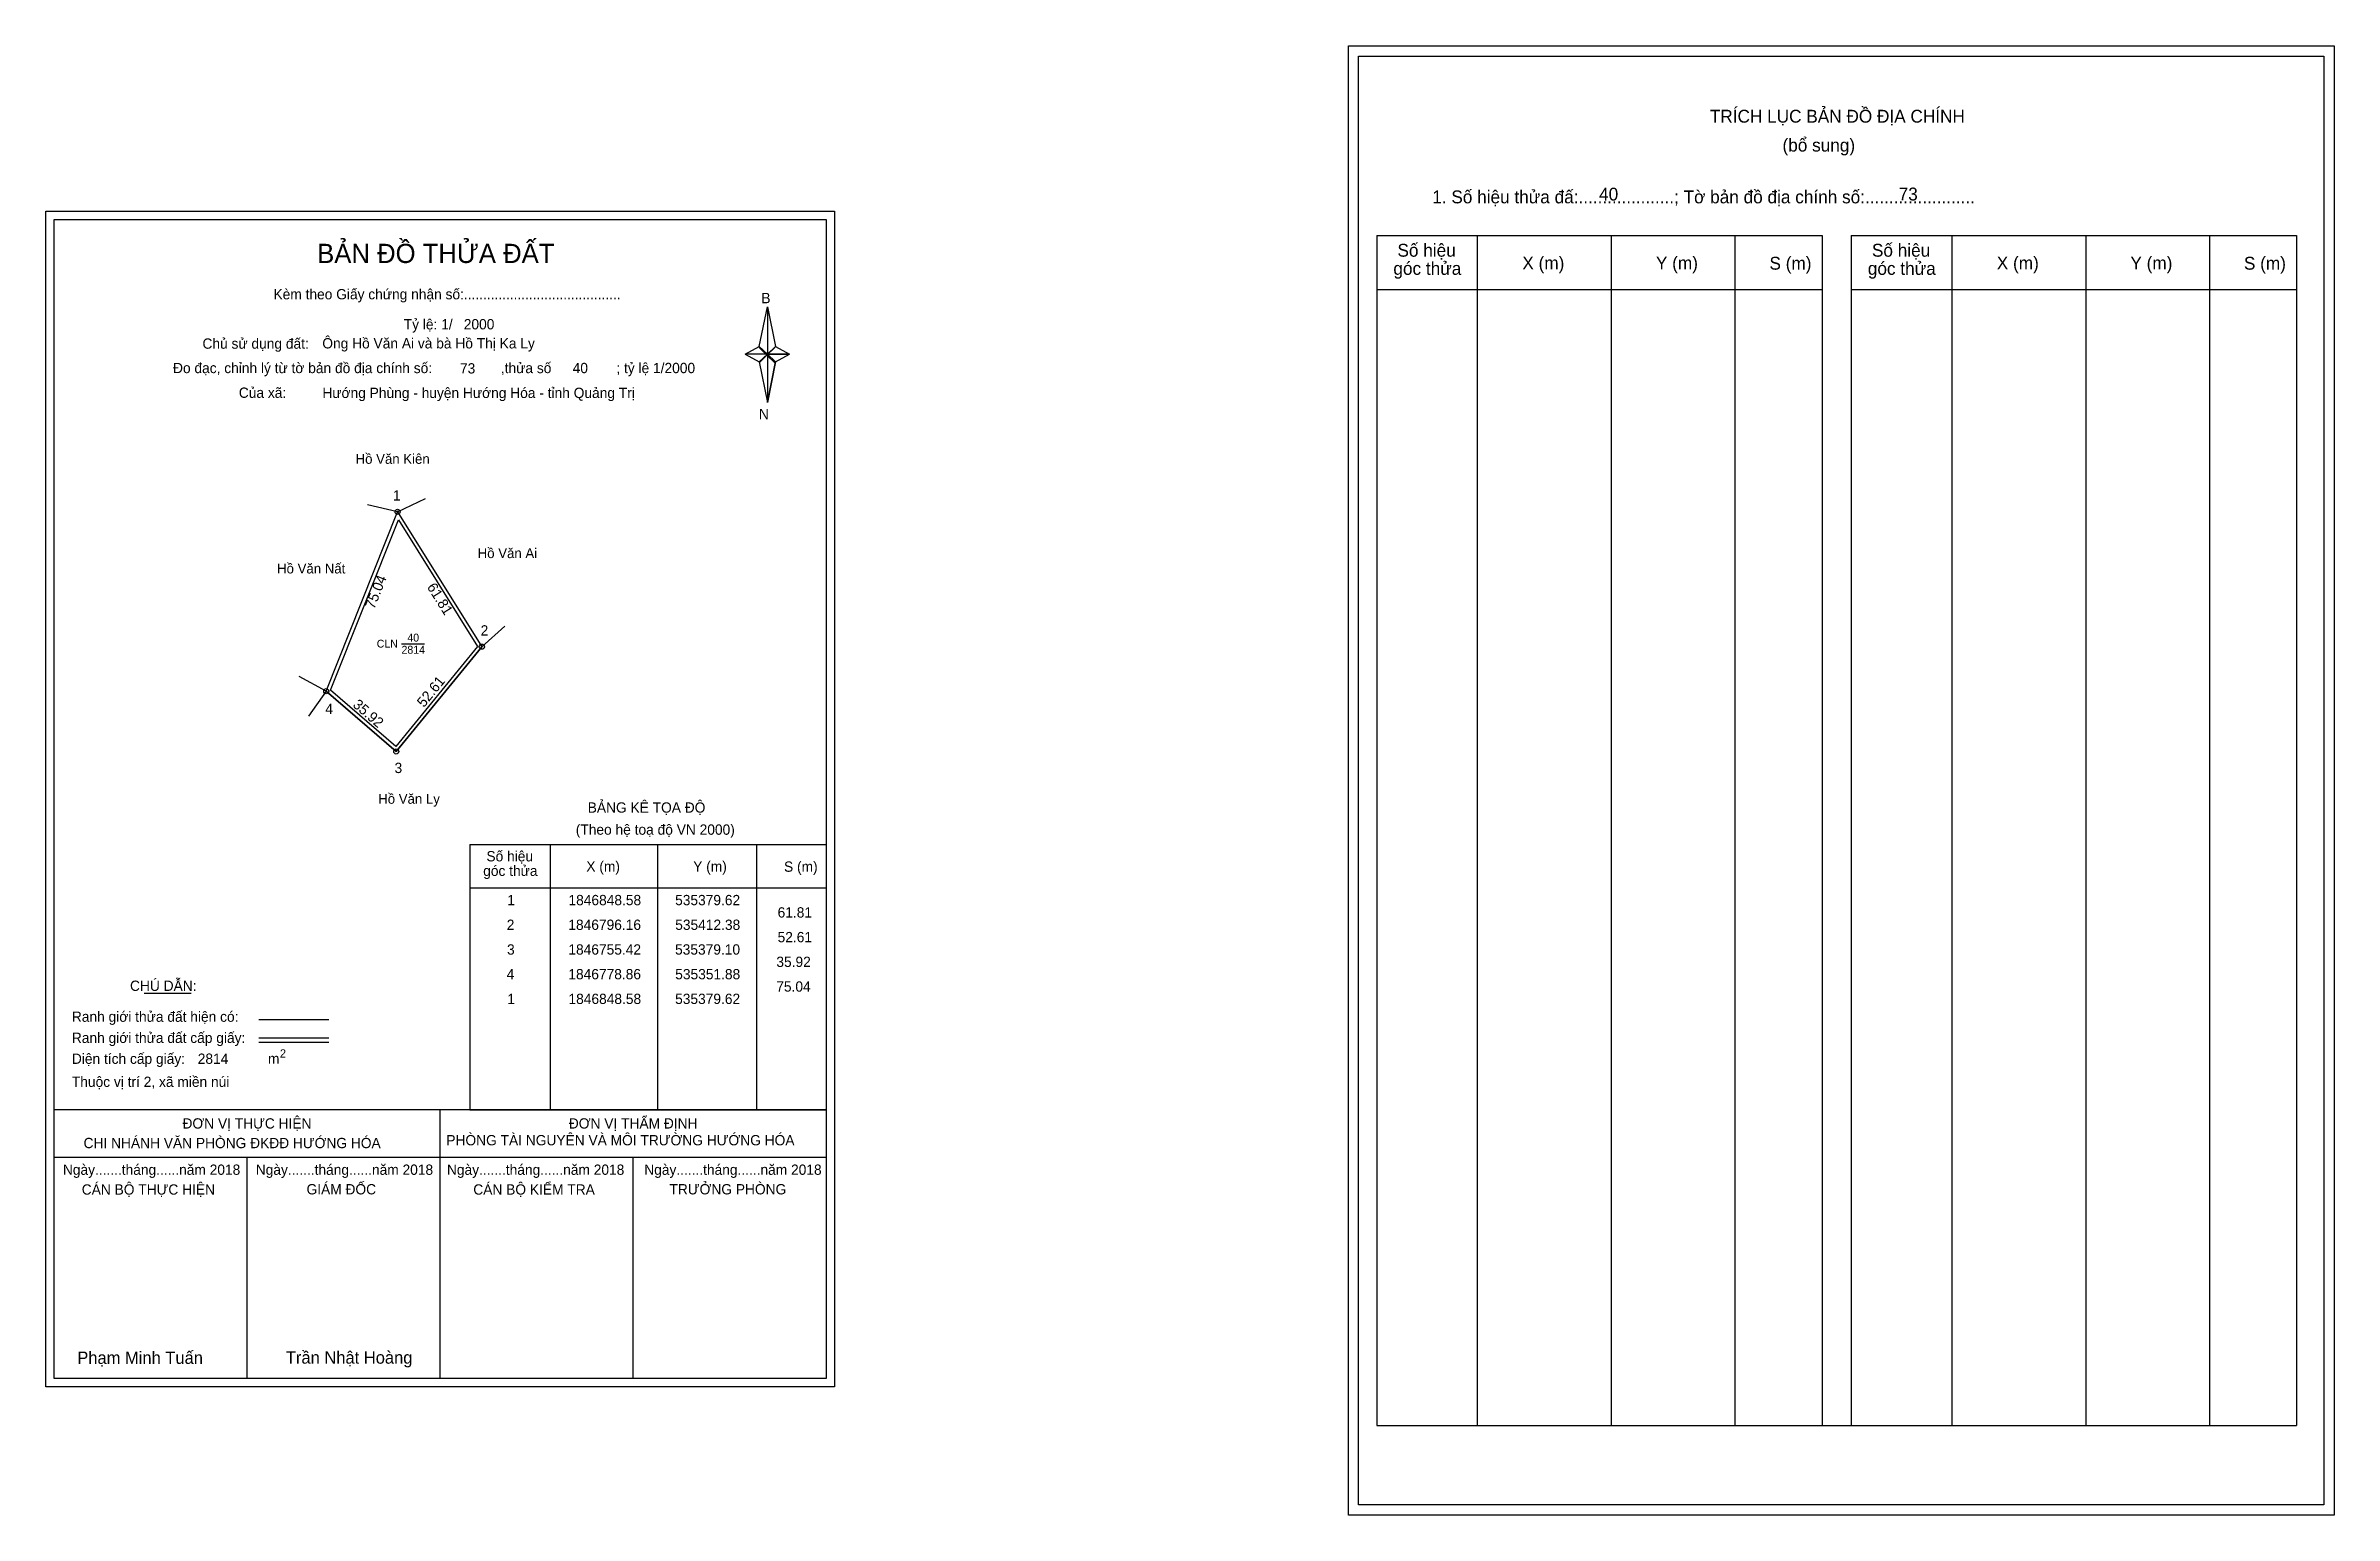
# Model space of a CAD drawing. Extents: x 535243 to 536133, y 1846459 to 1847030.
import ezdxf

# ---------------------------------------------------------------- set-up
doc = ezdxf.new("R2010")
doc.units = 0
for name, color, linetype in [('Level 1', 7, 'Continuous'), ('Level 10', 7, 'Continuous'), ('Level 11', 7, 'Continuous'), ('Level 13', 7, 'Continuous'), ('Level 27', 7, 'Continuous'), ('Level 3', 7, 'Continuous'), ('Level 49', 7, 'Continuous'), ('Level 53', 7, 'Continuous'), ('Level 55', 7, 'Continuous'), ('Level 6', 7, 'Continuous'), ('Level 60', 7, 'Continuous'), ('Level 63', 7, 'Continuous'), ('Level 9', 7, 'Continuous')]:
    doc.layers.add(name, color=color, linetype=linetype)

msp = doc.modelspace()

# ---------------------------------------------------------------- linework, layer by layer
at = {"layer": 'Level 1'}
for p, q in [((535753.37, 1847025.73), (535753.37, 1847025.73)), ((535245.99, 1846962.25), (535245.99, 1846962.25)), ((535760.43, 1846956.02), (535933.64, 1846956.02)), ((535799.61, 1846493.49), (535799.61, 1846956.02)), ((535851.76, 1846493.49), (535851.76, 1846956.02)), ((535899.7, 1846956.02), (535899.7, 1846493.49)), ((535933.64, 1846956.02), (535933.64, 1846493.49)), ((535944.95, 1846956.02), (536118.15, 1846956.02)), ((535984.13, 1846493.49), (535984.13, 1846956.02)), ((536036.27, 1846493.49), (536036.27, 1846956.02)), ((536084.22, 1846956.02), (536084.22, 1846493.49)), ((536118.15, 1846956.02), (536118.15, 1846493.49)), ((535760.43, 1846934.96), (535933.64, 1846934.96)), ((535944.95, 1846934.96), (536118.15, 1846934.96)), ((535520.26, 1846912.84), (535523.41, 1846928.26)), ((535523.41, 1846928.26), (535523.41, 1846909.82)), ((535523.41, 1846928.26), (535526.56, 1846912.84)), ((535514.75, 1846909.82), (535520.26, 1846912.84)), ((535520.26, 1846912.84), (535523.41, 1846909.82)), ((535523.18, 1846909.47), (535520.26, 1846912.48)), ((535526.32, 1846912.48), (535523.18, 1846909.47)), ((535523.18, 1846909.47), (535526.32, 1846912.48)), ((535526.56, 1846912.84), (535523.41, 1846909.82)), ((535523.41, 1846909.82), (535520.26, 1846906.88)), ((535523.18, 1846909.47), (535520.26, 1846906.53)), ((535520.26, 1846906.53), (535523.18, 1846909.47)), ((535520.26, 1846906.88), (535523.41, 1846891.1)), ((535526.32, 1846906.53), (535523.18, 1846909.47)), ((535523.41, 1846909.82), (535523.41, 1846891.1)), ((535523.41, 1846909.82), (535532.07, 1846909.82)), ((535523.41, 1846909.82), (535526.56, 1846906.88)), ((535526.56, 1846906.88), (535523.41, 1846891.1)), ((535526.56, 1846906.88), (535532.07, 1846909.82)), ((535407.74, 1846719.32), (535546.3, 1846719.32)), ((535439.08, 1846616.08), (535439.08, 1846719.32)), ((535480.8, 1846616.08), (535480.8, 1846719.32)), ((535519.16, 1846719.32), (535519.16, 1846616.08)), ((535407.74, 1846702.48), (535546.3, 1846702.48)), ((535281.06, 1846661.55), (535299.3, 1846661.55)), ((535325.64, 1846651.31), (535352.86, 1846651.31)), ((535325.64, 1846644.19), (535352.86, 1846644.19)), ((535325.64, 1846642.44), (535352.86, 1846642.44)), ((535416.91, 1846616.08), (535245.99, 1846616.08)), ((535546.3, 1846616.08), (535378.56, 1846616.08)), ((535396.15, 1846511.73), (535396.15, 1846616.08)), ((535407.74, 1846616.08), (535546.3, 1846616.08)), ((535546.31, 1846597.6), (535245.99, 1846597.6)), ((535321.07, 1846511.73), (535321.07, 1846597.6)), ((535471.23, 1846511.73), (535471.23, 1846597.6)), ((535546.3, 1846511.73), (535546.3, 1846511.73)), ((535760.43, 1846493.49), (536118.15, 1846493.49)), ((536128.77, 1846462.58), (536128.77, 1846462.58))]:
    msp.add_line(p, q, dxfattribs=at)
for points in [[(535520.26, 1846912.84), (535523.41, 1846928.26), (535523.41, 1846909.82)], [(535523.41, 1846909.82), (535526.56, 1846912.84), (535532.07, 1846909.82)], [(535514.75, 1846909.82), (535520.26, 1846906.88), (535523.41, 1846909.82)], [(535523.41, 1846909.82), (535523.41, 1846891.1), (535526.56, 1846906.88)]]:
    msp.add_lwpolyline(points, close=True, dxfattribs=at)
at = {"layer": 'Level 10'}
for p, q in [((535379.1, 1846755.42), (535412.38, 1846796.16)), ((535351.88, 1846778.86), (535379.1, 1846755.42))]:
    msp.add_line(p, q, dxfattribs=at)
for points in [[(535351.88, 1846778.86), (535379.62, 1846848.58), (535412.38, 1846796.16), (535379.1, 1846755.42)], [(535353.55, 1846779.27), (535379.9, 1846845.49), (535410.66, 1846796.27), (535378.92, 1846757.42)]]:
    msp.add_lwpolyline(points, close=True, dxfattribs=at)
at = {"layer": 'Level 11'}
for centre in [(535379.62, 1846848.58), (535412.38, 1846796.16), (535351.88, 1846778.86), (535351.88, 1846778.86), (535379.1, 1846755.42)]:
    msp.add_circle(centre, 1, dxfattribs=at)
at = {"layer": 'Level 27'}
for p, q in [((535379.62, 1846848.58), (535367.93, 1846851.28)), ((535379.62, 1846848.58), (535390.41, 1846853.82)), ((535412.38, 1846796.16), (535421.29, 1846804.2)), ((535351.88, 1846778.86), (535341.31, 1846784.54)), ((535351.88, 1846778.86), (535344.9, 1846769.1))]:
    msp.add_line(p, q, dxfattribs=at)
at = {"layer": 'Level 3'}
for p, q in [((535760.43, 1846956.02), (535760.43, 1846493.49)), ((535944.95, 1846956.02), (535944.95, 1846493.49)), ((535407.74, 1846719.32), (535407.74, 1846616.08))]:
    msp.add_line(p, q, dxfattribs=at)
at = {"layer": 'Level 63'}
for points in [[(535749.37, 1847029.73), (536132.77, 1847029.73), (536132.77, 1846458.58), (535749.37, 1846458.58)], [(535753.37, 1847025.73), (536128.77, 1847025.73), (536128.77, 1846462.58), (535753.37, 1846462.58)], [(535242.79, 1846965.45), (535549.51, 1846965.45), (535549.51, 1846508.53), (535242.79, 1846508.53)], [(535245.99, 1846962.25), (535546.31, 1846962.25), (535546.31, 1846511.73), (535245.99, 1846511.73)]]:
    msp.add_lwpolyline(points, close=True, dxfattribs=at)
at = {"layer": 'Level 9'}
msp.add_line((535381.12, 1846797.33), (535390.06, 1846797.33), dxfattribs=at)

# ---------------------------------------------------------------- texts
at = {"layer": 'Level 1'}
for s, height, p in [('TRÍCH LỤC BẢN ĐỒ ĐỊA CHÍNH', 5, (535889.95, 1846999.85)), ('(bổ sung)', 5, (535918.2, 1846988.61)), ('1. Số hiệu thửa đấ:....................; Tờ bản đồ địa chính số:.......................', 5, (535781.98, 1846968.49)), ('BẢN ĐỒ THỬA ĐẤT', 7.4651, (535348.33, 1846945.3)), ('Số hiệu', 5, (535768.46, 1846947.75)), ('X (m)', 5, (535817.03, 1846942.8)), ('Y (m)', 5, (535868.98, 1846942.8)), ('S (m)', 5, (535913.14, 1846942.7)), ('Số hiệu', 5, (535952.98, 1846947.75)), ('X (m)', 5, (536001.54, 1846942.8)), ('Y (m)', 5, (536053.5, 1846942.8)), ('S (m)', 5, (536097.65, 1846942.7)), ('góc thửa', 5, (535766.88, 1846940.69)), ('góc thửa', 5, (535951.39, 1846940.69)), ('Kèm theo Giấy chứng nhận số:.........................................', 4, (535331.35, 1846931.17)), ('B', 4, (535521.08, 1846929.66)), ('Chủ sử dụng đất:', 4, (535303.73, 1846911.98)), ('Đo đạc, chỉnh lý từ tờ bản đồ địa chính số:                  ,thửa số                 ; tỷ lệ 1/2000', 4, (535292.28, 1846902.49)), ('Của xã:', 4, (535317.87, 1846892.89)), ('N', 4, (535520.12, 1846884.59)), ('BẢNG KÊ TỌA ĐỘ', 4, (535453.55, 1846731.65)), ('(Theo hệ toạ độ VN 2000)', 4, (535448.91, 1846723.07)), ('Số hiệu', 4, (535414.16, 1846712.71)), ('góc thửa', 4, (535412.9, 1846707.06)), ('X (m)', 4, (535453.01, 1846708.75)), ('Y (m)', 4, (535494.58, 1846708.75)), ('S (m)', 4, (535529.9, 1846708.67)), ('CHÚ DẪN:', 4, (535275.56, 1846662.36)), ('Ranh giới thửa đất hiện có:', 4, (535252.94, 1846650.36)), ('Ranh giới thửa đất cấp giấy:', 4, (535252.94, 1846642.14)), ('Diện tích cấp giấy:', 4, (535252.94, 1846634.01)), ('m', 4, (535329.2, 1846634.04)), ('2', 3.2, (535333.83, 1846636.46)), ('Thuộc vị trí 2, xã miền núi', 4, (535252.94, 1846625.05)), ('ĐƠN VỊ THỰC HIỆN', 4, (535295.96, 1846608.86)), ('ĐƠN VỊ THẨM ĐỊNH', 4, (535446.2, 1846608.86)), ('CHI NHÁNH VĂN PHÒNG ĐKĐĐ HƯỚNG HÓA', 4, (535257.49, 1846601.24)), ('PHÒNG TÀI NGUYÊN VÀ MÔI TRƯỜNG HƯỚNG HÓA', 4, (535398.57, 1846602.34)), ('Ngày.......tháng......năm 2018', 4, (535249.45, 1846590.88)), ('Ngày.......tháng......năm 2018', 4, (535324.45, 1846590.88)), ('Ngày.......tháng......năm 2018', 4, (535398.81, 1846590.88)), ('Ngày.......tháng......năm 2018', 4, (535475.54, 1846590.88)), ('CÁN BỘ THỰC HIỆN', 4, (535256.78, 1846583.18)), ('GIÁM ĐỐC', 4, (535344.2, 1846583.27)), ('CÁN BỘ KIỂM TRA', 4, (535409.06, 1846583.18)), ('TRƯỞNG PHÒNG', 4, (535485.36, 1846583.27)), ('Phạm Minh Tuấn', 4.8, (535255.04, 1846517.39)), ('Trần Nhật Hoàng', 4.8, (535336.15, 1846517.47))]:
    msp.add_text(s, height=height, dxfattribs=at).set_placement(p)
at = {"layer": 'Level 11'}
msp.add_text('Tỷ lệ: 1/', height=4, dxfattribs=at).set_placement((535382, 1846919.47))
at = {"layer": 'Level 13'}
for s, p in [('CLN', (535371.5, 1846795.8)), ('2814', (535381.13, 1846793.44)), ('40', (535383.4, 1846798.15))]:
    msp.add_text(s, height=3.072, dxfattribs=at).set_placement(p)
at = {"layer": 'Level 49'}
for s, rotation, p in [('75.04', 68.30352, (535370.51, 1846810.53)), ('61.81', 302.00342, (535390.88, 1846819.38)), ('52.61', 50.75504, (535389.86, 1846772.31)), ('35.92', 319.26722, (535361.88, 1846773.11))]:
    msp.add_text(s, height=4, rotation=rotation, dxfattribs=at).set_placement(p)
at = {"layer": 'Level 53'}
for s, p in [('1', (535422.3, 1846695.68)), ('1846848.58', (535446.07, 1846695.68)), ('535379.62', (535487.54, 1846695.68)), ('2', (535422.06, 1846686.08)), ('1846796.16', (535446.02, 1846686.08)), ('535412.38', (535487.58, 1846686.08)), ('61.81', (535527.4, 1846690.88)), ('3', (535422.18, 1846676.48)), ('1846755.42', (535446.03, 1846676.48)), ('535379.10', (535487.52, 1846676.48)), ('52.61', (535527.4, 1846681.28)), ('4', (535422.04, 1846666.88)), ('1846778.86', (535446.02, 1846666.88)), ('535351.88', (535487.58, 1846666.88)), ('35.92', (535526.92, 1846671.68)), ('75.04', (535526.88, 1846662.08)), ('1', (535422.3, 1846657.28)), ('1846848.58', (535446.07, 1846657.28)), ('535379.62', (535487.54, 1846657.28))]:
    msp.add_text(s, height=4, dxfattribs=at).set_placement(p)
at = {"layer": 'Level 55'}
for s, height, p in [('1', 0.8, (535379.4, 1846848.58)), ('38', 0.22, (535379.47, 1846848.36)), ('38', 0.22, (535379.47, 1846848.36)), ('0', 0.22, (535379.54, 1846848.36)), ('2', 0.8, (535412.11, 1846796.16)), ('0', 0.22, (535412.3, 1846795.94)), ('0', 0.22, (535412.3, 1846795.94)), ('0', 0.22, (535412.3, 1846795.94)), ('4', 0.8, (535351.6, 1846778.86)), ('38', 0.22, (535351.73, 1846778.64)), ('38', 0.22, (535351.73, 1846778.64)), ('0', 0.22, (535351.8, 1846778.64)), ('0', 0.22, (535351.8, 1846778.64)), ('3', 0.8, (535378.85, 1846755.42)), ('0', 0.22, (535379.02, 1846755.2)), ('0', 0.22, (535379.02, 1846755.2))]:
    msp.add_text(s, height=height, dxfattribs=at).set_placement(p)
at = {"layer": 'Level 6'}
for s, height, p in [('40', 5, (535846.88, 1846969.57)), ('73', 5, (535963.37, 1846969.61)), ('2000', 4, (535405.35, 1846919.5)), ('Ông Hồ Văn Ai và bà Hồ Thị Ka Ly', 4, (535350.34, 1846912.09)), ('73', 4, (535403.87, 1846902.35)), ('40', 4, (535447.7, 1846902.48)), ('Hướng Phùng - huyện Hướng Hóa - tỉnh Quảng Trị', 4, (535350.37, 1846892.82)), ('2814', 4, (535301.89, 1846634.02))]:
    msp.add_text(s, height=height, dxfattribs=at).set_placement(p)
at = {"layer": 'Level 60'}
for s, p in [('Hồ Văn Kiên', (535363.27, 1846867.24)), ('Hồ Văn Ai', (535410.76, 1846830.6)), ('Hồ Văn Nất', (535332.74, 1846824.63)), ('Hồ Văn Ly', (535372.07, 1846735.11))]:
    msp.add_text(s, height=3.84, dxfattribs=at).set_placement(p)
at = {"layer": 'Level 9'}
for s, p in [('1', (535377.78, 1846852.94)), ('2', (535411.91, 1846800.5)), ('4', (535351.51, 1846770.01)), ('3', (535378.43, 1846747.04))]:
    msp.add_text(s, height=4, dxfattribs=at).set_placement(p)

doc.saveas('drawing.dxf')
